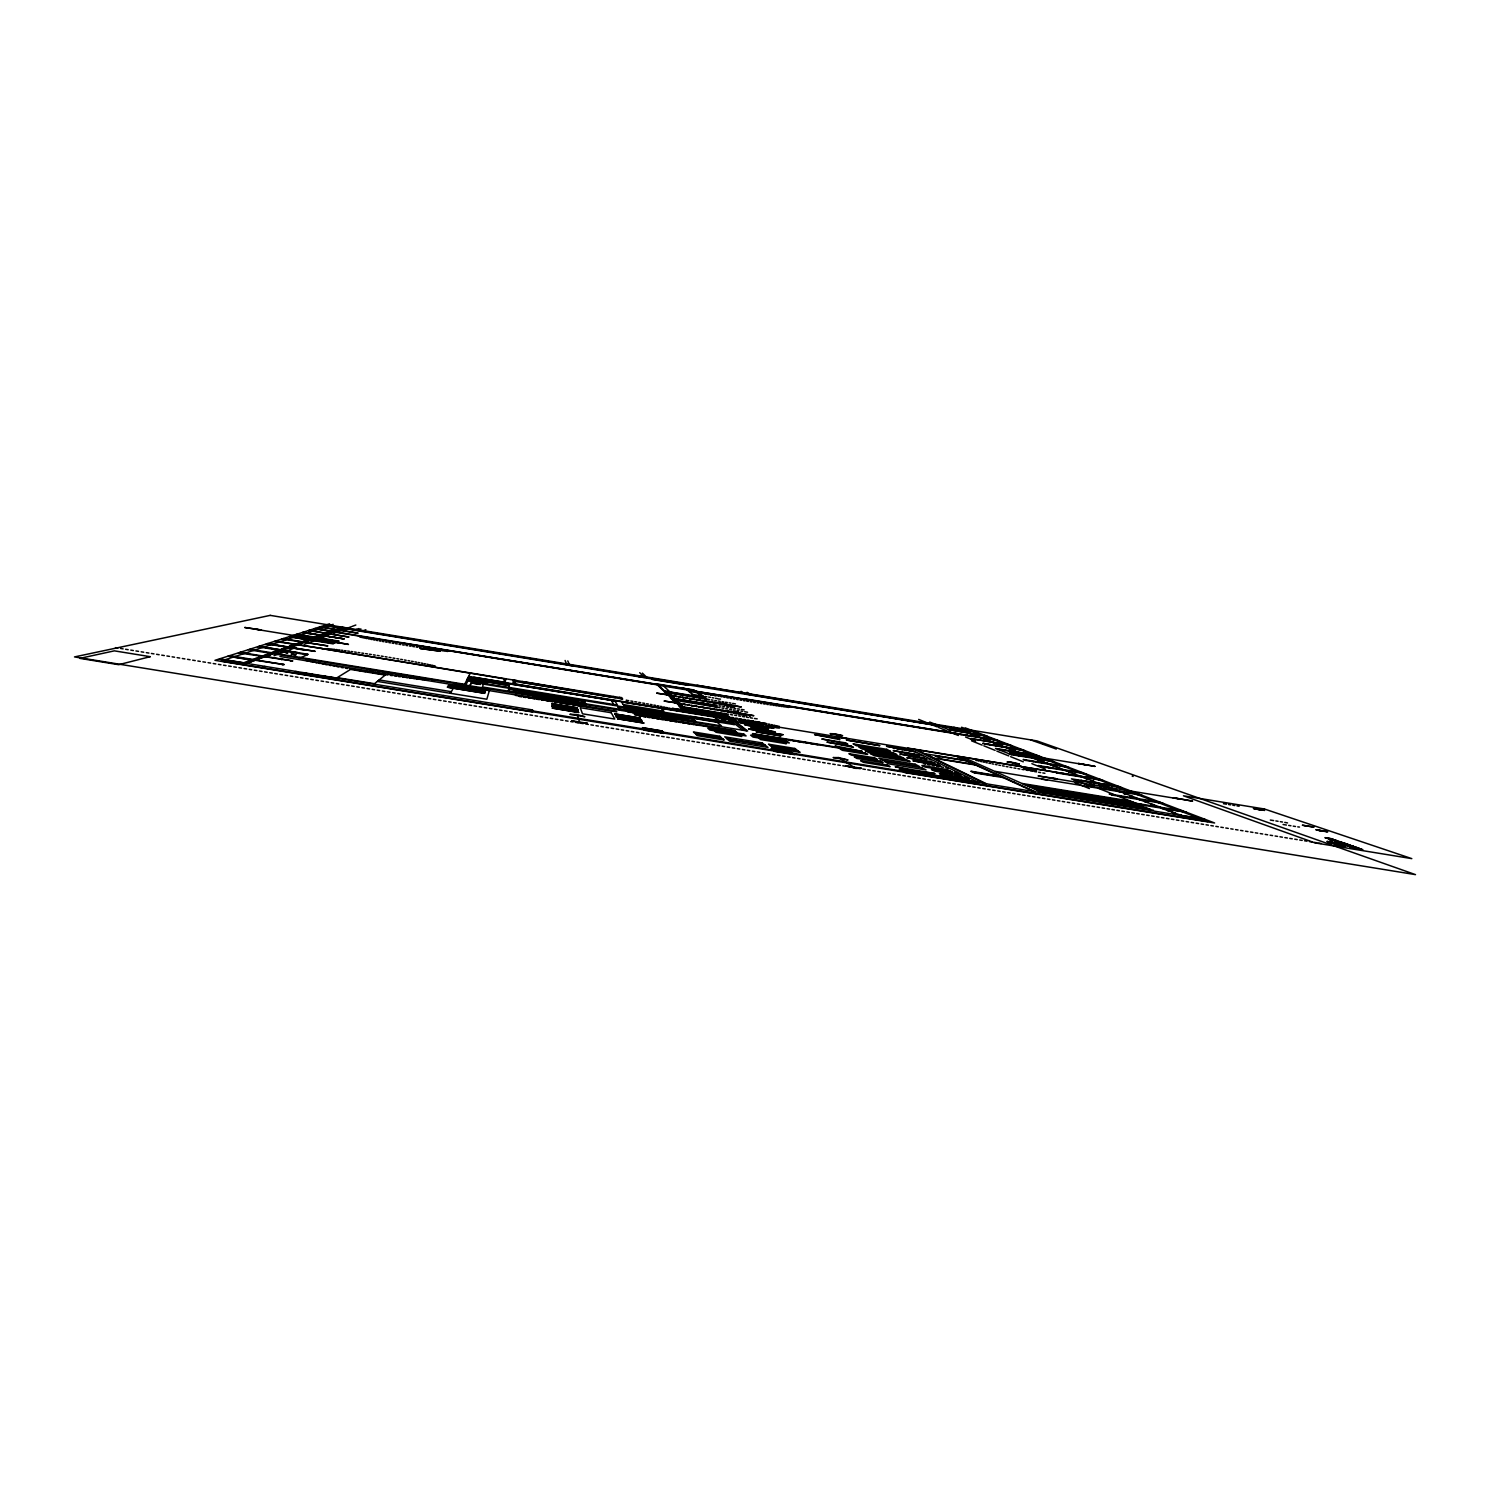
<?xml version="1.0" encoding="UTF-8"?>
<svg xmlns="http://www.w3.org/2000/svg" width="1490" height="1490" viewBox="0 0 1490 1490"><rect width="100%" height="100%" fill="white"/><g stroke="black" fill="none" stroke-linecap="round" stroke-linejoin="round"><path stroke-width="1.5" d="M522.152 681.563L614.122 697.32L613.601 696.5M520.829 682.122L615.445 697.581M515.782 681.489L515.894 680.315M515 683.929L515.242 681.47M514.627 680.055L514.236 683.836L735.464 719.931L738.761 722.445L744.106 723.619L773.757 728.144L740.847 722.762M512.914 683.668L513.342 679.887M509.058 687.169L509.301 685.4L470.635 679.198M509.524 683.891L471.343 677.969L493.022 682.718A31.197 1.155 9.3 0 0 504.048 684.618L504.291 683.333M508.369 691.081L508.686 688.883L584.49 701.25L585.458 703.653L508.369 691.081L584.49 701.25M507.177 685.065L507.364 683.891M505.296 686.685L505.613 684.804M505.147 682.401L505.743 679.086L321.728 648.56M504.458 678.918L503.825 682.141L468.679 676.404M480.041 703.112L480.562 701.548M487.081 681.88L486.261 684.301L472.814 682.122L473.336 680.949L486.653 683.128M469.927 685.735L472.628 679.831L486.969 682.159M473.801 677.279L614.793 700.822L617.475 705.124L486.448 683.742M470.207 685.139L472.684 679.738M471.958 679.459L471.213 681.079L466.705 680.297M469.872 680.818L471.343 677.726M468.866 680.632L470.337 677.596M468.028 680.558L466.072 684.525L249.91 649.193M469.611 677.391L731.627 719.353L746.304 730.752M464.694 684.245L470.225 673.331M442.716 697.041L443.647 695.532M1099.49 784.56L1099.583 785.565M404.535 643.438L694.21 690.336M1099.508 785.714L1101.799 786.776M339.087 678.453L294.61 672.102L295.988 671.431M585.048 704.509L583.018 703.82M620.976 710.376L622.019 710.022M299.434 658.226L308.207 654.333L259.055 646.269M322.324 648.429L274.346 641.389M348.53 637.124L309.268 630.27M357.637 633.231L320.331 626.75M361.846 631.425L365.851 629.711M282.262 664.968L283.417 664.484M290.923 661.281L292.003 660.834M299.006 657.854L300.012 657.425M306.549 654.65L307.48 654.24M343.706 638.837L306.419 633.12M357.451 630.363L360.897 628.91M355.365 630.046L356.632 629.525M261.942 667.613L264.866 666.44M272.502 663.367L273.638 662.92M281.517 659.735L282.579 659.306M289.917 656.364L290.904 655.954M297.758 653.197L298.689 652.825L263.674 647.107M305.096 650.236L272.074 644.369M354.75 630.251L358.922 628.557M274.011 655.693L280.604 653.216M281.778 652.769L288.669 650.199M289.749 649.789L296.212 647.368M304.258 644.351L309.957 642.209M310.87 641.873L316.234 639.862M317.091 639.545L322.157 637.646M322.976 637.347L327.763 635.541M333.797 633.287L338.081 631.667M338.77 631.406L342.868 629.879M343.519 629.637L347.394 628.184M348.027 627.942L351.714 626.564M352.31 626.34L355.831 625.018M326.31 633.064L330.817 631.425M336.498 629.395L340.484 627.961M341.229 627.681L342.607 627.234M280.027 649.696L286.657 647.312M302.228 641.706L307.871 639.676M308.654 639.396L314.092 637.441M262.426 656.028L270.454 653.179M271.608 652.732C275.687 649.51 289.935 649.156 274.365 653.216M243.392 662.882L251.531 659.958M252.946 659.437L261.29 656.438M246.632 663.404L251.568 661.597M251.531 661.616L254.678 660.461M255.87 660.014L264.326 656.941M265.444 656.513L273.192 653.644L270.137 653.29M282.672 650.217L289.451 647.703M290.457 647.368L296.901 645.002M297.758 644.686L303.755 642.469M304.63 642.171L310.33 640.085M311.131 639.769L316.625 638.037M317.202 637.571L322.306 635.708M322.976 635.466L327.781 633.697M328.433 633.455L331.544 632.319L329.234 632.002M332.792 631.872L327.521 633.213M333.611 631.574L337.932 629.991M338.509 629.767L342.644 628.259M343.184 628.054L344.6 627.551M245.44 663.013L252.797 660.349M254.715 659.642L262.501 656.829M264.307 656.159L271.553 653.533M273.173 652.899L279.952 650.46M281.591 649.882L287.942 647.591M289.395 647.051L295.355 644.891M296.733 644.388L302.321 642.358M303.625 641.873L308.896 639.974M310.088 639.527L315.06 637.72M316.253 637.31L320.946 635.597M322.045 635.206L326.478 633.585M332.717 631.313L336.703 629.879M337.634 629.525L341.433 628.147M342.328 627.83L343.464 627.42M287.812 646.939L294.126 644.63M295.188 644.276L301.278 642.06M314.856 637.18L320.015 635.336M320.685 635.094L327.595 633.771M290.159 645.822L296.38 643.587M322.399 634.256L327.074 632.579M1099.397 784.224L1102.377 784.671M224.45 661.523L227.802 660.405M535.003 696.351L584.117 704.36M333.183 624.347L221.116 661.057L1207.85 821.605L961.572 727.25M329.569 623.807L214.97 660.331L532.656 712.015L532.582 709.948L224.785 659.846M534.072 696.202L535.562 695.849M1332.358 842.725L1328.465 842.036L1330.812 842.483M1336.53 843.582L1326.882 841.422L1333.96 842.669M1335.506 843.247L1333.699 842.688L1335.543 843.247M1336.847 845.221C1337.517 844.96 1335.059 845.351 1340.572 846.096M1361.152 848.983L1358.042 848.555M941.159 772.714L942.891 773.124M932.312 768.169L934.007 768.579M915.717 759.677L917.318 760.068M907.913 755.691L909.477 756.063M1015.435 752.878L1017 753.214M923.837 763.849L925.476 764.221M893.218 748.166L894.708 748.52M1257.281 809.144L1260.168 809.591M900.426 751.854L901.934 752.208M954.68 729.113L956.338 729.392M1349.754 845.016L1343.459 843.973L1348.599 844.588M1359.904 848.76L1357.725 848.443M1331.408 842.427L1333.997 842.893M278.071 652.359L273.937 651.894M1041.938 779.196L1047.47 780.089M286.732 652.862L287.7 652.937M1341.373 845.482L1342.49 845.687L1338.69 844.923M1329.546 838.646L1325.802 837.957L1333.14 839.28M427.295 679.943L426.27 679.85M1328.223 838.255L1326.789 838.013L1333.867 840.006M1332.377 843.228L1338.933 844.42L1334.537 843.936L1336.977 844.457M1332.861 843.34L1335.692 843.992M806.127 742.523L800.465 741.61M1328.726 838.963L1333.42 839.522L1330.831 839.019M425.265 679.775L424.129 679.663M682.997 722.855L687.784 723.246M327.316 648.616L328.284 648.709M569.012 703.876L563.313 702.963M1326.528 831.699L1327.758 831.793L1323.735 831.197M1344.595 844.011L1342.173 843.414L1344.334 843.973M778.432 728.014L779.382 728.089M329.234 648.802L330.184 648.895M703.299 697.394L704.491 697.506M576.09 703.522L577.226 703.634M776.383 727.809L777.463 727.921M421.745 679.44L423.011 679.57M717.957 698.885L720.471 699.145M331.246 648.988L332.307 649.1M738.239 712.034L737.233 711.922M414.537 678.62L412.935 678.434M573.669 703.28L574.935 703.41M726.487 703.615L725.537 703.504M1331.017 842.521L1332.973 842.483L1331.967 842.483M735.185 711.699L736.209 711.81M419.007 679.142L420.385 679.291M775.191 727.679L773.999 727.53M1334.295 843.042L1332.954 843.414M961.907 776.383L959.392 775.955M971.517 781.188L969.059 780.779M723.6 703.28L724.568 703.392M952.613 771.764L950.154 771.354M1236.979 805.885L1239.14 806.239M446.721 651.335L447.671 651.447M333.462 649.23L334.71 649.379M943.58 767.331L941.289 766.94M416.138 678.825L417.628 678.993M926.948 759.043L924.638 758.652M935.143 763.104L932.796 762.712M570.763 702.945L572.272 703.131M911.377 751.351L909.273 750.997M757.982 735.371L760.198 735.725M919.051 755.132L916.797 754.76M1000.535 765.45L998.803 765.115M444.653 651.074L445.696 651.204M671.394 717.994L673.424 718.925M639.042 715.982L641.054 716.299M335.958 649.528L337.317 649.696M732.838 711.419L734.067 711.568M519.339 696.482L521.5 696.817M558.843 701.399L556.962 701.138M771.373 727.213L772.695 727.381M115.494 647.629L117.934 648.02M646.977 715.721L645.058 715.368M1332.507 842.558C1335.655 843.079 1328.521 842.725 1331.669 842.912M787.819 707.303L788.806 707.415M325.435 664.521L327.279 664.875M411.315 678.229L409.582 678.006M1349.009 845.389L1347.63 845.184L1353.199 846.171L1344.725 844.495L1354.82 846.767M441.282 650.646L440.072 650.497M340.037 650.031L338.565 649.845M721.365 703.019L722.538 703.15M727.902 710.804L729.243 710.972M730.472 711.14L731.72 711.289M683.258 706.856L676.665 700.598M769.827 727.027L768.393 726.841M567.746 702.591L569.366 702.796M1338.914 841.813C1331.371 840.379 1348.226 843.787 1340.087 842.055M341.471 650.217L342.923 650.404M720.303 702.889L719.13 702.74M705.981 707.731L707.787 707.992M1347.63 845.184L1348.04 845.091M442.493 650.813L443.629 650.944M785.77 707.042L786.85 707.173M668.339 692.887L674.43 698.493M416.678 662.193L414.928 661.877M695.942 699.481L697.637 699.741M716.671 702.423L717.938 702.591M406.006 677.559L407.869 677.782M715.405 695.569L714.418 695.364M769.864 704.807L771.354 705.031M783.535 706.744L784.615 706.893M1352.38 846.152L1345.06 845.072M643.14 676.795L644.835 677.019M344.581 650.627L346.127 650.832M725.202 710.451L726.543 710.637M619.281 709.165L693.222 718.981L696.054 721.682L619.281 709.165L617.735 706.67L693.222 718.981M564.356 702.144L566.107 702.386M361.735 637.515L362.666 637.701M422.843 648.038L424.408 648.262M438.842 650.329L437.538 650.143M714.12 702.088L715.405 702.256M722.296 710.06L723.749 710.264M402.319 677.056L404.163 677.298M765.283 726.431L766.847 726.636M781.077 706.409L782.269 706.577M711.363 701.716L712.741 701.902M1341.708 843.061L1346.904 844.011L1344.595 843.526M575.811 666.198L569.683 665.36L567.783 660.908M719.26 709.65L720.825 709.855M398.389 676.516L400.344 676.777M560.724 701.66L562.605 701.92M1090.252 784.466L1094.405 785.044L1089.32 784.094M1343.738 843.992L1345.898 843.824M434.838 649.77L436.235 649.975M347.654 651.037L349.405 651.279M708.495 701.306L709.985 701.511M761.911 725.965L763.606 726.189M1360.016 848.872L1361.152 848.928M638.465 676.609L644.5 677.447M432.044 649.379L433.441 649.584M778.432 706.055L779.81 706.241M354.508 651.987L356.24 652.247M716.113 709.203L717.696 709.426M296.082 654.725L291.016 654.017L295.69 654.892M396.415 676.236L394.329 675.939M1321.295 830.619C1311.833 829.036 1326.994 831.662 1322.338 830.731M705.515 700.877L707.005 701.101M351.044 651.503L352.776 651.745M1010.295 752.711L1013.926 753.214L1009.605 752.431M758.429 725.462L760.235 725.723M390.287 675.361L392.261 675.64M1326.361 831.513L1324.219 831.271M1342.192 843.284L1348.469 844.551M1346.848 845.687L1355.136 846.879M329.253 641.24L324.932 640.625L328.973 641.37M774.316 705.459L772.844 705.236M712.853 708.737L714.529 708.979M752.767 724.624L750.83 724.345M550.816 700.244L548.693 699.928M1346.532 845.575L1353.982 846.655M427.574 648.727L425.991 648.504M429.064 648.951L430.554 649.174M950.303 728.889L953.619 729.355L949.782 728.666M713.561 695.29L714.958 695.495M775.694 705.645L777.165 705.869M702.442 700.43L704.025 700.673M358.084 652.508L359.91 652.769M552.827 700.542L554.95 700.859M1337.629 841.664L1339.193 842.074L1337.461 841.813M1349.735 846.693L1356.962 847.754L1355.844 847.549M1351.262 846.972L1358.433 848.015L1348.916 845.556M709.464 708.234L711.158 708.495M754.685 724.922L756.622 725.202M385.761 674.691L387.977 675.026M699.238 699.965L700.84 700.207M361.828 653.067L363.653 653.328M381.384 674.039L383.582 674.355M546.569 699.611L544.446 699.276M1258.659 809.293L1260.428 809.629M307.108 673.424L301.464 672.772L306.288 673.834M325.677 676.441L320.071 675.789L324.932 676.87M308.132 674.132L313.794 674.784L308.952 673.722M326.776 677.168L332.382 677.801L327.521 676.739M1340.367 845.333C1343.086 845.78 1334.63 844.532 1339.603 845.929M419.51 647.517L421.167 647.778M710.469 694.843L712.071 695.085M766.791 704.342L768.281 704.565M692.626 698.978L694.228 699.22M365.572 653.626L367.49 653.905M1017.689 753.437L1019.384 753.698M702.479 707.191L704.174 707.452M285.801 652.452L283.566 652.117M748.874 724.047L746.918 723.73M374.698 672.996L372.388 672.642M696.072 724.885L699.238 725.388M1331.315 839.429L1332.917 839.503M1340.814 845.296L1335.524 843.899M416.176 647.014L417.833 647.275M707.284 694.34L708.886 694.601M763.532 703.839L765.208 704.1M320.313 639.359L318.413 639.042M687.393 698.177L685.661 697.897L687.449 698.363M689.106 698.438L690.913 698.717M369.39 654.203L371.308 654.501M373.32 654.818L375.219 655.116M696.929 706.353L695.104 706.074L696.966 706.539M698.736 706.632L700.654 706.931M1260 809.498L1264.619 810.43L1260.372 809.573M542.192 698.94L539.939 698.587M1341.373 843.135L1339.994 842.781L1342.9 843.191M411.091 646.213L409.34 645.934M704.081 693.856L705.683 694.098M758.634 703.057L757.013 702.814M760.328 703.336L761.93 703.578M742.895 723.116L744.851 723.414M376.877 673.331L379.186 673.704M523.661 697.152L525.933 697.506M528.205 697.86L530.477 698.233M532.638 698.568L534.91 698.922M541.596 699.965L543.869 700.319M550.536 701.38L552.697 701.716M554.95 702.069L557.223 702.423M559.495 702.777L561.637 703.112M563.89 703.466L566.163 703.82M572.831 704.863L574.954 705.198M580.429 706.055L577.226 705.552M652.192 718.031L654.315 718.366M656.568 718.72L658.692 719.055M669.792 720.788L671.934 721.123M674.169 721.458L676.404 721.812M678.527 722.147L680.762 722.501M687.374 723.525L689.479 723.861M691.714 724.214L693.949 724.55M643.308 716.653L645.561 717.007M647.684 717.323L649.938 717.677M660.945 719.409L663.18 719.763M665.322 720.08L667.557 720.434M766.773 736.749L769.008 737.103M771.131 737.438L773.347 737.774M779.903 738.817L782.138 739.152M788.694 740.195L790.911 740.53M793.015 740.865L795.25 741.219M801.788 742.244L804.004 742.597M806.239 742.951L808.325 743.268M810.541 743.622L812.758 743.957M818.01 744.795L814.974 744.311M1333.308 840.081L1337.107 840.695L1332.693 839.969M1346.178 844.271L1347.612 844.42L1344.483 843.768M958.461 729.821L956.263 729.579M412.749 646.474L414.518 646.753M682.122 697.357L683.854 697.618M691.36 705.478L693.185 705.776M370.079 672.269L367.9 671.934M537.164 699.276L539.324 699.611M762.433 736.06L764.556 736.395M784.355 739.506L786.478 739.841M1334.5 840.118L1335.599 840.323M1350.629 845.836C1354.95 846.413 1347.332 845.184 1350.536 845.612M1336.809 844.16L1335.17 843.675M406.025 645.412L407.59 645.654M700.673 693.316L702.367 693.576M753.698 702.274L755.318 702.535M377.212 655.432L379.224 655.749M687.486 704.863L689.423 705.18L687.356 704.9M546.011 700.654L548.283 701.026M568.305 704.155L570.558 704.509M775.564 738.127L777.799 738.481M797.467 741.554L799.683 741.908M1324.089 831.327L1321.257 830.805M172.095 656.829L174.554 657.22M202.882 661.839L205.471 662.249M233.762 666.85L236.351 667.259M321.021 681.023L323.591 681.433M351.603 685.996L354.192 686.406M382.297 690.969L384.867 691.397M499.448 710.004L502.018 710.413M529.974 714.958L532.507 715.368M560.445 719.912L562.978 720.322M676.758 738.817L679.291 739.208M707.042 743.734L709.575 744.143M737.308 748.65L739.822 749.042M852.783 767.406L855.279 767.797M882.862 772.286L885.358 772.695M997.667 790.929L1000.144 791.339M1027.56 795.79L1030.037 796.2M1057.434 800.652L1059.912 801.043M1171.419 819.165L1173.878 819.556M1201.108 823.989L1203.566 824.38M1230.759 828.812L1233.087 829.185M674.914 696.202L676.348 696.426M1021.171 753.996L1022.997 754.275M683.724 704.267L685.251 704.509M381.216 656.066L383.209 656.401M281.368 651.763L276.321 651.037M537.816 698.251L535.562 697.879L535.413 695.607M363.318 671.189L365.609 671.562M1327.013 837.939L1331.073 838.553M325.453 625.111L685.996 683.985L687.635 685.251M974.274 731.329L745.224 693.874M328.359 625.93L651.856 678.9M686.816 684.599L688.846 684.934L687.002 683.575M972.225 731.329L709.128 687.411A43.359 1.229 9.4 0 0 700.132 685.791L697.041 685.288M324.652 625.372L342.476 628.314M652.099 679.123L687.151 684.86M687.467 684.748L926.612 723.898M927.208 724.01L939.054 725.947M958.759 729.225L976.043 732M688.25 685.363L652.471 679.496L651.186 678.285M339.143 628.445L341.303 628.743M959.541 729.951L957.902 729.672M961.162 730.212L963.602 730.659M960.044 730.081L961.646 730.342M337.802 628.929L339.981 629.227M966.693 731.869L963.36 731.199M948.46 729.56L985.505 735.613M319.475 627.011L358.047 633.045M948.907 729.746L987.367 736.321M337.764 630.046L331.451 631.22L318.618 629.115M969.636 733.452L971.61 733.788M334.319 630.177L336.535 630.493M972.467 734.57L974.665 734.961M332.903 630.68L335.138 630.996M975.689 735.818L977.924 736.228M314.949 628.463L657.909 684.636M997.294 740.102L745.894 698.996L746.788 699.555M695.569 690.801L694.582 690.634L696.836 691.621M959.448 733.974L696.296 691.304M314.055 628.743L658.301 685.009M658.599 685.288L999.25 740.847M984.052 739.077L986.324 739.506M707.75 694.116L709.78 694.377M330.054 632.859L327.856 632.505L329.961 632.896M688.734 691.36L698.959 693.036M987.442 740.4L989.509 740.754M402.449 644.816L404.2 645.114M750.178 701.697L751.891 701.995M987.665 740.493L989.732 740.828M1009.699 744.832L970.735 738.5L972.858 739.208M308.318 630.568L348.958 636.938M971.35 738.742L1011.766 745.633M993.122 742.616L995.208 742.97M323.889 633.939L326.236 634.274M996.251 743.845L998.598 744.274M692.515 694.414L703.429 696.202M322.417 634.461L324.69 634.833M999.827 745.242L1001.951 745.596M322.306 634.498L324.578 634.87M1000.069 745.335L1002.193 745.689M303.271 632.17L344.302 638.912L302.284 632.505M1022.792 749.824L982.785 743.324L1020.687 749.898M704.714 698.493L665.825 692.142L657.183 683.966L693.669 689.926L705.143 698.81M984.536 744.013L1005.489 747.44M1005.824 747.57L1024.971 750.662M664.521 692.235L706.931 699.164L697.003 691.639M707.731 699.313L709.426 699.592M711.233 699.89L713.021 700.188M714.827 700.486L716.615 700.784M718.422 701.064L720.21 701.362M722.017 701.66L723.805 701.958M725.5 702.237L727.306 702.516M729.094 702.814L730.901 703.112M732.689 703.41L735.445 703.913M318.227 635.969L320.648 636.304M665.397 692.552L668.526 693.055M1009.14 748.874L1011.542 749.321M316.569 636.565L319.028 636.9M1012.902 750.345L1015.342 750.792M296.938 634.2L339.143 641.128L332.885 643.81L293.511 637.329M666.85 694.824L731.031 705.31M1036.612 755.095L995.488 748.408L1011.412 754.648M295.895 634.535L338.398 641.445M668.116 695.141L672.94 695.923M676.441 696.5L674.691 696.221M701.436 700.803L699.76 700.505M997.35 749.153L1038.902 755.97M312.229 638.13L316.513 638.744M1020.65 753.828L1018.788 753.512M1022.494 754.126L1025.232 754.648M255.237 629.19L338.062 642.73M1023.239 754.648L1084.906 764.724M310.46 638.744L312.974 639.098M670.872 697.767L674.132 698.288M1029.255 756.212L1025.455 755.449M715.386 705.198L717.156 705.496M719.037 705.794L720.899 706.092M722.78 706.409L724.661 706.707M726.524 707.024L728.405 707.322M730.268 707.638L732.149 707.936M733.918 708.234L735.799 708.532M737.662 708.83L739.543 709.147M741.405 709.445L744.162 709.892M672.288 698.251L713.449 705.273L715.498 706.856M290.252 636.323L333.685 643.457M1008.935 753.791L1051.214 760.664M1010.909 754.592L1049.128 760.794M289.135 636.696L310.106 640.179M672.642 698.605L715.032 706.502M1033.501 758.354L1053.654 761.595M718.255 707.396L720.061 707.694M721.961 708.011L723.861 708.309M725.76 708.625L727.66 708.942M729.56 709.24L731.46 709.557M733.359 709.873L735.259 710.171M737.066 710.469L738.966 710.786M740.865 711.084L742.765 711.4M744.665 711.717L747.589 712.239M306.046 640.365L308.505 640.756L305.934 640.402M673.461 700.244L676.777 700.784M1037.208 759.807L1039.498 760.179M1037.487 759.919L1039.778 760.291M304.072 641.072L306.661 641.426M1041.436 761.464L1044.024 761.949M302.377 641.687L304.873 642.078M1045.552 763.066L1047.88 763.439M283.137 638.595L327.893 645.934L281.964 638.968M674.97 702.814L742.989 713.933M1066.691 766.568L1023.164 759.49L1025.772 760.403M676.479 703.112L681.601 703.951M683.463 704.249L685.4 704.584M706.353 708.16L708.234 708.495M711.699 709.128L710.022 708.83M1025.25 760.328L1069.28 767.555M301.073 642.153L303.569 642.562M1048.55 764.24L1050.878 764.612M385.091 656.699L387.083 657.015M398.743 658.99L396.862 658.654M299.211 642.823L301.874 643.196M1052.48 765.767L1055.125 766.27M297.236 643.531L299.918 643.904M679.589 706.074L683.035 706.632M1056.969 767.518L1059.651 768.021M726.021 713.859L679.105 706.204L684.823 711.68M726.803 713.952L728.685 714.269M730.677 714.585L732.67 714.921M734.644 715.237L736.637 715.572M738.63 715.889L740.605 716.206M742.597 716.541L744.572 716.858M746.453 717.174L748.446 717.491M750.439 717.826L752.413 718.143M754.406 718.459L757.199 718.851M681.545 707.024L724.848 714.101M275.613 640.998L621.125 697.711M1083.1 772.826L1038.288 765.562L1041.026 766.493M1040.504 766.437L1085.838 773.869M682.942 708.346L726.617 715.479M514.497 681.321L622.671 699.015L621.628 697.506M292.077 645.394L294.834 645.766M1068.665 772.081L1071.422 772.602M681.675 708.644L729.653 717.1M626.731 700.337L628.761 700.673M721.384 715.796L727.25 716.746M683.705 710.246L755.169 721.924M289.991 646.157L292.748 646.53M1073.433 773.943L1076.208 774.465M267.585 643.55L315.191 651.354L266.244 643.978M1100.551 779.494L907.783 748.073L979.005 782.604M738.537 720.508L956.394 756.287M964.03 757.311L1096.305 778.879M1056.689 772.919L1103.457 780.592M286.601 647.368L289.265 647.796M468.233 677.242L614.867 700.952M714.753 717.398L729.728 719.838M1081.461 777.072L1083.938 777.482M284.497 648.131L287.328 648.504M1085.912 778.804L1088.724 779.345M467.525 678.676L469.648 679.012L467.45 678.807M282.411 648.876L285.112 649.323M1090.978 780.779L1093.492 781.207M282.243 648.932L284.963 649.379M623.248 704.565L663.814 711.177L661.299 708.402M717.845 719.968L733.061 722.445M965.222 760.31L925.122 753.772L934.398 758.261L975.429 764.966M1091.313 780.928L1093.846 781.337M966.358 760.831L934.77 755.672L942.09 759.174L974.237 764.426M1119.12 786.571L1071.44 778.842L1092.934 787.279M1254.58 808.642L1253.351 808.437L1258.417 809.443L1257.281 809.163M1114.744 785.938L1080.79 780.406L1082.988 781.263M1223.439 803.687L1226.512 804.19M1228.598 804.525L1230.703 804.861M1232.789 805.196L1234.875 805.55M257.621 646.735L307.182 654.781M1073.955 779.847L1122.212 787.744M921.099 755.467L923.241 755.821M281.163 651.819L283.342 652.192M1104.351 786.05L1107.051 786.496M1104.723 786.199L1107.405 786.627M1049.854 777.855L1180.788 799.217M1106.046 787.484L1103.997 787.148M1108.225 787.837L1112.658 788.657M1089.674 786.143L1138.937 794.133M248.383 649.677L747.663 731.031L725.332 713.766M995.357 771.392L1142.253 795.399M366.596 668.973L371.085 669.718M373.338 670.072L375.573 670.444M377.827 670.817L380.062 671.171M382.185 671.524L384.439 671.897M386.674 672.251L388.909 672.623M391.162 672.977L393.397 673.35M395.651 673.722L397.886 674.076M400.139 674.449L402.375 674.821M404.498 675.156L406.733 675.529M408.986 675.883L411.221 676.255M413.456 676.628L415.691 676.982M417.945 677.354L420.18 677.708M422.415 678.08L424.669 678.453M426.773 678.788L429.027 679.161M431.262 679.514L433.497 679.887M1118.822 791.656L1121.448 792.084M267.902 654.11L270.77 654.576M1123.888 793.63L1126.533 794.058M267.734 654.166L270.603 654.632M930.542 762.34L928.382 761.967M1124.261 793.779L1126.924 794.207M279.952 656.494L616.469 711.345M634.349 714.25L734.793 730.621M752.692 733.546L862.226 751.37L835.126 745.95L837.436 747.328M515.428 695.364L616.786 711.885M634.74 714.809L735.52 731.218M753.493 734.16L853.826 750.513M265.164 655.079L268.237 655.488M345.363 668.172L347.617 668.544M1129.681 795.884L1132.773 796.48M449.496 686.108L483.822 691.695M1302.39 825.199L1313.603 827.025M240.151 652.303L292.785 660.927L238.512 652.825M999.604 775.973L970.81 771.224L974.237 772.844L1003.049 777.538M1160.114 802.216L1109.193 793.965L1112.658 795.176M1270.337 820.04L1273.615 820.58M1275.85 820.934L1278.085 821.307M1280.301 821.661L1282.536 822.033M1284.771 822.387L1287.509 822.927M1313.919 827.136L1302.595 825.274M449.105 686.741L483.598 692.366M1112.062 795.101L1163.671 803.557M261.029 656.587L263.991 657.053M1139.44 799.683L1142.178 800.149M258.44 657.5L261.607 657.928M1144.86 801.806L1148.045 802.421M1283.076 824.492L1286.429 825.032M1288.682 825.404L1290.955 825.758M1293.227 826.13L1295.499 826.503M1297.753 826.875L1299.485 827.062M255.703 658.505L258.887 658.915M954.829 772.137L957.139 772.509M1151.062 804.228L1154.284 804.861M1013.051 782.082L1014.504 782.325M1022.233 783.498L1130.593 801.136M1024.841 784.671L1133.76 802.402M229.646 655.656L284.236 664.577L233.464 657.015M1182.837 810.877L1130.091 802.328L1133.778 803.632M1027.467 785.845L1136.945 803.669M1133.182 803.557L1180.899 811.286M227.895 656.215L254.306 660.591M1030.13 787.037L1140.185 804.972M1161.567 808.325L1186.655 812.329M956.99 775.564L954.699 775.173M1023.053 786.646L1024.561 786.888M1032.793 788.247L1143.426 806.258M248.476 661.094L251.754 661.523M1167.396 810.597L1170.674 811.231M1035.513 789.458L1146.741 807.58M246.744 661.728L249.854 662.231M1171.736 812.292L1174.641 812.776M246.539 661.802L249.649 662.305M1038.251 790.706L1150.075 808.902M1172.202 812.478L1175.07 812.944M1041.026 791.954L1153.446 810.243M219.514 658.878L247.023 663.274M976.9 782.064L899.308 769.436L904.933 772.602L1214.611 822.983L965.296 727.902M1178.217 814.825L1181.123 815.291M1181.421 815.44L1204.795 819.239M1330.03 839.652L1328.968 839.466L1331.222 840.062M642.6 727.846L662.082 731.013L663.944 733.378L644.202 730.175L642.451 727.642L662.082 731.013M771.429 748.818L790.948 752.003L794.598 754.648L774.819 751.426L771.131 748.576L790.948 752.003M899.774 769.715L1199.841 818.55M1330.44 839.988L1339.156 841.347M532.601 710.488L529.602 710.004L529.62 711.251M643.028 728.461L646.995 730.342M662.566 731.646L659.455 731.143L660.573 732.558M772.323 749.507L777.482 751.575M791.898 752.692L788.806 752.189L790.985 753.772M901.133 770.46L907.336 772.714M1343.756 843.117L1334.425 840.863L1341.577 842.185M532.619 710.898L642.823 728.833M662.938 732.111L772.844 750.14M792.661 753.214L902.009 771.15M1337.759 841.943L1339.305 842.446M1351.635 845.668L1341.652 843.88M1329.08 842.688L1332.228 843.21M1356.198 847.922L1359.83 848.667L1357.52 848.145M1337.014 844.998L1345.619 846.748L1339.938 845.929M1352.194 847.549L1357.856 848.518M1353.907 847.94L1352.808 847.773L1355.77 848.592L1354.671 848.406M1354.689 848.22L1362.847 849.542M1032.551 796.591L1035.047 797.001M1037.543 797.411L1039.927 797.802M1042.423 798.212L1044.918 798.621M1047.433 799.013L1049.928 799.422M1052.424 799.832L1054.92 800.242M1062.277 801.434L1064.773 801.843M1067.268 802.235L1069.764 802.644M1072.26 803.054L1074.774 803.464M1077.27 803.874L1079.766 804.265M1082.262 804.675L1084.757 805.084M1087.104 805.457L1089.6 805.867M1092.096 806.276L1094.591 806.686M1097.087 807.077L1099.583 807.487M1102.079 807.897L1104.574 808.306M1107.07 808.716L1109.566 809.107M1111.931 809.498L1114.427 809.908M1116.885 810.299L1119.381 810.709M1121.877 811.119L1124.373 811.51M1126.868 811.92L1129.364 812.329M1131.86 812.739L1134.337 813.149M1136.702 813.521L1139.198 813.931M1141.694 814.341L1144.19 814.732M1146.648 815.142L1149.144 815.533M1151.621 815.943L1154.117 816.352M1156.612 816.762L1158.959 817.135M1161.455 817.544L1163.951 817.954M1166.428 818.345L1168.924 818.755M1176.374 819.966L1178.851 820.375M1181.346 820.767L1183.693 821.158M1186.189 821.567L1188.666 821.958M1191.162 822.368L1193.639 822.778M1196.135 823.169L1198.612 823.579M1206.043 824.789L1208.409 825.162M1210.886 825.572L1213.381 825.982M1215.859 826.373L1218.336 826.782M1220.832 827.192L1223.309 827.583M1225.786 827.993L1228.282 828.403M1235.564 829.576L1238.041 829.986M1240.537 830.396L1243.014 830.787M1245.491 831.197L1247.968 831.606M1250.464 831.997L1252.941 832.407M1255.288 832.78L1257.765 833.189M1260.223 833.581L1262.701 833.99M1265.178 834.381L1267.655 834.791M1270.132 835.201L1272.609 835.592M1275.086 836.002L1277.563 836.412M1279.929 836.784L1282.406 837.194M1284.864 837.585L1287.36 837.995M1289.8 838.386L1292.277 838.796M1294.754 839.187L1297.231 839.596M1299.708 840.006L1302.186 840.397M1304.532 840.788L1307.009 841.179M1309.487 841.589L1311.945 841.999M1314.422 842.39L1316.899 842.8M1318.687 843.079L1321.164 843.489M120.541 648.448L123.13 648.876M125.588 649.268L128.177 649.696M130.766 650.106L133.355 650.534M135.944 650.962L138.551 651.372M141.14 651.8L143.729 652.229M146.337 652.639L148.925 653.067M151.384 653.458L153.973 653.886M156.562 654.296L159.151 654.725M161.74 655.153L164.328 655.563M166.917 655.991L169.506 656.401M177.142 657.649L179.731 658.058M182.32 658.487L184.909 658.915M187.498 659.325L190.087 659.753M192.676 660.163L195.246 660.591M197.835 661.02L200.293 661.411M208.06 662.659L210.649 663.087M213.219 663.516L215.808 663.925M218.397 664.354L220.967 664.764M223.556 665.192L226.014 665.583M228.585 666.011L231.174 666.421M238.922 667.688L241.51 668.097M244.099 668.526L246.669 668.936M249.258 669.364L251.698 669.755M254.269 670.183L256.857 670.593M259.446 671.021L262.017 671.431M264.605 671.86L267.194 672.269M269.764 672.698L272.335 673.107M274.775 673.499L277.363 673.927M279.934 674.355L282.523 674.765M285.093 675.193L287.663 675.603M290.252 676.032L292.822 676.441M295.411 676.851L297.981 677.279M300.421 677.671L302.992 678.099M305.562 678.509L308.151 678.918M310.721 679.347L313.291 679.757M315.861 680.185L318.432 680.595M326.031 681.824L328.601 682.252M331.171 682.662L333.741 683.091M336.312 683.5L338.882 683.929M341.452 684.338L344.022 684.767M346.593 685.177L349.163 685.586M356.762 686.816L359.313 687.244M361.884 687.654L364.454 688.082M367.024 688.492L369.594 688.92M372.165 689.33L374.605 689.721M377.156 690.149L379.726 690.559M387.437 691.807L390.007 692.217M392.578 692.645L395.129 693.055M397.7 693.483L400.139 693.874M402.691 694.284L405.261 694.712M407.832 695.122L410.383 695.532M412.954 695.96L415.524 696.37M418.094 696.78L420.646 697.208M423.216 697.618L425.637 698.009M428.207 698.438L430.759 698.847M433.329 699.257L435.881 699.685M438.451 700.095L441.021 700.524M443.573 700.933L446.143 701.343M448.695 701.753L451.116 702.144M453.686 702.572L456.238 702.982M458.808 703.41L461.36 703.82M463.93 704.23L466.482 704.658M469.033 705.068L471.604 705.478M474.025 705.869L476.577 706.279M479.147 706.707L481.698 707.117M484.25 707.527L486.802 707.955M489.372 708.365L491.924 708.774M494.475 709.203L497.027 709.613M504.57 710.842L507.121 711.251M509.673 711.661L512.225 712.071M514.776 712.499L517.328 712.909M519.88 713.319L522.45 713.747M524.853 714.138L527.404 714.548M535.078 715.796L537.629 716.206M540.162 716.615L542.714 717.025M545.265 717.454L547.817 717.863M550.238 718.255L552.79 718.664M555.342 719.093L557.893 719.502M565.529 720.732L568.081 721.16M570.633 721.57L573.054 721.961M575.587 722.371L578.139 722.78M580.69 723.209L583.242 723.619M585.775 724.028L588.327 724.438M590.878 724.848L593.411 725.257M595.963 725.686L598.384 726.077M600.917 726.487L603.469 726.896M606.002 727.306L608.553 727.735M611.105 728.144L613.638 728.554M616.189 728.964L618.722 729.392M621.274 729.783L623.677 730.175M626.228 730.603L628.761 731.013M631.313 731.422L633.846 731.832M636.398 732.242L638.931 732.67M641.482 733.08L644.015 733.49M646.548 733.9L648.97 734.291M651.503 734.7L654.036 735.11M656.568 735.52L659.12 735.948M661.653 736.358L664.186 736.768M666.738 737.178L669.271 737.587M671.673 737.978L674.225 738.388M681.824 739.636L684.357 740.046M686.89 740.456L689.442 740.865M691.975 741.275L694.508 741.685M696.91 742.076L699.443 742.486M701.976 742.914L704.509 743.324M712.108 744.553L714.641 744.963M717.174 745.372L719.707 745.782M722.11 746.173L724.643 746.583M727.176 746.993L729.709 747.403M732.242 747.812L734.775 748.241M742.355 749.47L744.888 749.88M747.291 750.271L749.824 750.681M752.338 751.09L754.871 751.5M757.404 751.91L759.919 752.32M762.452 752.729L764.985 753.139M767.499 753.549L769.902 753.94M772.435 754.35L774.949 754.76M777.482 755.169L780.015 755.579M782.529 755.989L785.062 756.399M787.595 756.808L790.11 757.218M792.643 757.628L795.045 758.019M797.56 758.429L800.074 758.838M802.607 759.248L805.121 759.658M807.654 760.068L810.169 760.477M812.702 760.887L815.216 761.297M817.749 761.707L820.133 762.098M822.666 762.507L825.181 762.917M827.695 763.327L830.228 763.737M832.742 764.146L835.257 764.556M837.79 764.966L840.304 765.376M842.818 765.786L845.221 766.177M847.736 766.586L850.25 766.996M857.812 768.207L860.326 768.617M862.84 769.026L865.355 769.436M867.757 769.827L870.272 770.237M872.786 770.647L875.3 771.056M877.815 771.466L880.348 771.876M887.872 773.105L890.387 773.515M892.771 773.906L895.285 774.297M897.818 774.707L900.314 775.117M902.847 775.526L905.361 775.936M907.876 776.346L910.39 776.756M912.886 777.165L915.4 777.575M917.784 777.966L920.298 778.357M922.813 778.767L925.327 779.177M927.823 779.587L930.337 779.996M932.852 780.406L935.366 780.816M937.88 781.226L940.395 781.635M942.76 782.008L945.256 782.418M947.77 782.827L950.285 783.237M952.799 783.647L955.313 784.057M957.809 784.466L960.324 784.876M962.838 785.286L965.203 785.658M967.718 786.068L970.232 786.478M972.728 786.888L975.224 787.297M977.738 787.689L980.252 788.098M982.748 788.508L985.263 788.918M987.758 789.327L990.142 789.719M992.638 790.128L995.152 790.538M1002.658 791.749L1005.154 792.159M1007.668 792.55L1010.164 792.959M1012.679 793.369L1015.044 793.76M1017.54 794.17L1020.054 794.58M1022.55 794.99L1025.064 795.381M746.732 701.138L748.446 701.418M398.966 644.257L400.717 644.537M731.627 717.398L733.657 717.733M913.482 751.705L915.586 752.059M1042.814 772.938L1044.918 773.291M929.015 759.379L931.213 759.751M937.266 763.457L939.501 763.83M670.277 719.838L672.511 720.21M358.755 670.425L361.027 670.817M945.871 767.704L948.143 768.076M1321.611 830.656L1322.729 830.843M964.179 776.756L966.563 777.147M973.957 781.579L976.378 781.989M1344.725 843.861L1345.414 843.973M1346.941 844.7L1345.861 844.513M1349.307 845.445L1350.257 845.836M1333.68 843.265L1332.675 843.098M705.198 696.5L706.968 696.798M315.973 638.744L317.854 639.042M389.058 657.351L391.05 657.686M1032.402 771.187L1030.242 770.814M1321.686 830.936L1320.252 830.638M1333.084 840.099L1335.077 840.695M741.61 700.281L739.971 700.002M743.342 700.579L745.093 700.859M393.863 643.401L392.131 643.103M395.595 643.68L397.234 643.959M393.025 658.021L394.887 658.338M735.706 718.068L737.643 718.404M1038.604 772.248L1040.709 772.602M912.588 754.052L914.636 754.406M910.39 753.679L908.323 753.325M920.336 757.926L922.44 758.298M665.769 719.074L668.023 719.465M934.472 765.786L932.274 765.413M936.8 766.195L938.998 766.568M1321.351 830.88L1318.576 830.396M354.303 669.699L356.464 670.053M352.031 669.308L349.778 668.917M1340.683 846.059L1344.427 846.581L1343.049 846.096M708.663 697.078L710.432 697.376M689.218 698.661L691.081 698.978M630.81 701.008L632.859 701.362M636.845 702.032L634.796 701.678M1254.487 808.828L1260.112 809.778M1034.432 771.541L1036.574 771.894M945.573 770.591L947.808 770.963M1342.974 843.433L1344.576 844.457M736.656 699.443L738.221 699.704M388.853 642.544L390.492 642.823M682.066 697.45L683.836 697.748M319.624 639.34L321.467 639.657M691.286 705.552L693.148 705.888M638.8 702.367L640.756 702.703M896.757 748.874L898.917 749.246M900.966 749.6L902.996 749.954M905.119 750.308L906.702 750.587M913.854 756.827L911.619 756.436M915.978 757.181L918.101 757.553M919.498 760.44L921.788 760.85M923.968 761.222L926.128 761.595M661.486 718.348L663.627 718.72M938.663 769.399L936.279 768.989M940.935 769.79L943.189 770.181M949.987 774.372L952.296 774.763M945.219 773.534L947.677 773.962M1338.877 842.018L1341.577 842.278M964.272 779.959L966.097 780.276M954.568 778.283L957.064 778.73M733.248 698.847L734.905 699.145M712.127 697.674L713.822 697.972M698.847 706.856L700.822 707.191M400.698 659.325L402.561 659.642M739.692 718.739L741.759 719.093M1026.126 770.107L1028.193 770.46M906.255 752.953L904.039 752.58M285.41 652.546L287.551 652.918M961.795 779.549L959.43 779.14M385.519 641.966L387.139 642.246M696.296 699.89L698.065 700.207M702.684 707.527L704.472 707.843M743.696 719.428L745.671 719.782M747.626 720.117L749.507 720.452M1021.972 769.38L1024.058 769.734M642.712 703.038L644.667 703.392M652.099 704.733L650.348 704.416M1323.846 830.973L1325.672 831.364M1319.842 830.619L1318.799 830.433M930.058 765.04L927.711 764.612M341.098 667.408L343.221 667.781M715.517 698.27L717.137 698.549M692.85 699.294L694.526 699.592M751.482 720.806L753.251 721.141M657.071 717.565L659.213 717.957M1339.938 841.98L1341.261 842.278M730.007 698.27L731.59 698.568M382.353 641.408L383.973 641.687M721.495 715.684L682.364 708.718L657.351 684.879M1015.919 768.3L1013.926 767.946M1017.912 768.654L1019.886 769.008M404.423 659.977L406.174 660.293M652.881 716.82L655.023 717.212M1328.782 838.907L1329.806 839.093M1335.99 844.29C1343.514 843.861 1323.12 841.906 1328.633 842.297M1337.629 844.998L1336.549 844.867L1337.834 845.091M949.912 777.463L952.166 777.855M726.747 697.693L728.331 697.99M377.79 640.588L376.355 640.327M379.298 640.868L380.825 641.147M703.131 701.12L704.826 701.418M408.037 660.61L409.787 660.927M646.623 703.746L648.485 704.081M1334.612 840.136L1335.915 840.341L1328.167 838.74M336.964 666.663L339.087 667.054M720.769 696.612L722.166 696.873M725.164 697.413L723.674 697.152M373.506 639.806L374.94 640.067M713.598 709.464L715.405 709.799M1011.915 767.574L1009.922 767.201M755.132 721.477L756.92 721.793M411.538 661.243L413.289 661.56M1350.722 845.687L1351.933 845.873M706.409 701.716L708.029 702.014M1345.47 844.662L1348.245 845.426M331.004 665.583L329.141 665.229M717.845 696.072L719.26 696.333M370.768 639.303L372.183 639.564M709.631 702.293L711.233 702.591M1261.918 809.889L1263.501 810.225L1262.198 809.889M717.1 710.097L718.795 710.413M1006.085 766.493L1008.004 766.847M653.868 705.068L655.619 705.385M332.978 665.937L334.971 666.309M712.741 702.889L714.269 703.168M720.49 710.73L722.203 711.047M758.708 722.147L760.496 722.482M1259.981 809.722L1258.622 809.424M723.805 711.345L725.425 711.661M1002.453 765.804L1004.279 766.158M648.914 716.094L650.832 716.448M715.107 695.551L716.429 695.811M997.089 764.78L995.357 764.445M418.224 662.491L419.752 662.771M727.046 711.959L728.554 712.257M657.276 705.701L658.952 706.018M421.298 663.069L422.825 663.367M617.735 706.67L696.054 721.682M508.686 688.883L585.458 703.653M715.777 703.448L717.212 703.727M368.309 638.819L369.539 639.061M762.191 722.799L763.793 723.097M1359.066 848.425L1349.754 846.693M713.784 695.308L712.537 695.066L713.524 695.178M718.739 704.025L720.08 704.286M721.402 704.546L722.855 704.826M765.394 723.414L766.978 723.73M426.997 664.186L428.319 664.466M641.426 714.679L643.121 714.995M321.877 663.832L323.703 664.186M710.041 694.582L711.289 694.824M992.005 763.793L993.625 764.109M730.175 712.574L731.59 712.853M733.005 713.133L734.551 713.431M750.494 716.858L749.544 716.634M660.498 706.335L662.063 706.632M424.259 663.646L425.674 663.925M365.87 638.353L366.987 638.577M988.838 763.159L990.459 763.476M663.534 706.931L664.987 707.229M1331.688 839.839L1331.315 839.764M318.692 663.199L320.276 663.516M724.103 705.068L725.351 705.329M430.871 664.987L429.548 664.708M705.701 693.688L706.763 693.912M726.599 705.571L727.865 705.832M364.733 638.13L363.709 637.925M735.874 713.691L737.196 713.971M768.486 724.028L769.883 724.308M636.342 713.654L634.87 713.356M639.62 714.325L638.037 713.989M984.443 762.247L983.009 761.949M738.537 714.232L739.878 714.511M314.073 662.249L312.732 661.97M315.526 662.547L316.979 662.864M730.175 706.316L729.02 706.074M773.887 725.146L775.098 725.407M666.347 707.508L667.706 707.787M698.68 692.012L697.432 691.751M710.656 694.564L711.643 694.768M985.877 762.545L987.311 762.843M742.355 715.032L741.107 714.772M359.872 637.124L360.803 637.31M771.298 724.606L772.584 724.866M633.399 713.039L632.058 712.741M1342.732 846.096L1343.961 846.376M731.255 706.539L732.316 706.763M980.495 761.409L981.687 761.669M776.197 725.649L777.296 725.909M695.476 691.323L696.556 691.453M743.491 715.275L744.628 715.517M1345.898 844.7L1346.234 845.035M431.988 665.229L433.087 665.453M310.069 661.392L311.41 661.672M703.28 692.999L704.733 693.483M668.954 708.048L670.109 708.309M630.698 712.443L629.469 712.183M1306.171 825.982L1305.091 825.758L1307.494 826.205M733.304 706.986L734.272 707.191M745.671 715.759L746.714 715.982M434.093 665.676L435.099 665.918M978.017 760.869L979.135 761.111M778.302 726.133L779.307 726.375M671.264 708.551L672.325 708.793M682.103 722.315L685.177 723.023M307.815 660.871L309.007 661.132M975.764 760.347L976.788 760.589M628.37 711.922L627.365 711.68M305.785 660.387L306.735 660.61M1342.714 843.638L1338.616 842.204M1357.241 847.605L1348.376 846.227M1335.971 840.956L1337.908 841.422M1344.11 843.619L1342.639 842.725L1345.545 843.564L1336.474 842.092M1340.851 845.091L1334.388 844.085M1339.622 845.538L1341.056 845.836M1328.838 842.614L1329.899 842.502M1030.67 739.897L1042.646 744.143M1043.298 744.385L1054.846 748.501M1055.106 748.595L1056.317 749.042M1132.177 776.104L1133.126 776.458M953.842 727.306L1138.788 798.826M1138.658 799.385L1160.784 807.375M1160.71 808.008L1181.998 815.645M949.074 727.567L958.275 731.199M945.2 726.617L946.448 727.101M955.686 730.771L957.008 731.292M966.731 735.147L968.109 735.706M978.353 739.766L979.805 740.344M990.589 744.628L992.135 745.224M1003.534 749.749L1005.154 750.401M1017.204 755.169L1018.918 755.858M1031.695 760.924L1033.52 761.651M1047.06 767.015L1048.997 767.797M1063.413 773.496L1065.462 774.316M1099.359 787.763L1101.706 788.694M1119.195 795.641L1121.709 796.629M1140.483 804.079L1143.184 805.14M1097.869 788.117L1114.874 794.878M1117.779 796.033L1135.976 803.296M929.686 722.054L950.415 730.23M959.318 733.918L961.348 734.607M1054.324 771.988L1057.229 772.993M965.576 737.029L975.689 741.089M1031.881 763.681L1045.496 769.157M918.66 719.409L926.929 722.762M928.214 723.283L936.875 726.785M938.216 727.325L947.323 731.013M948.739 731.59L958.331 735.483M971.499 740.809L982.171 745.13M983.828 745.801L995.096 750.364M996.847 751.09L1008.786 755.914M1010.648 756.678L1023.295 761.8M1074.998 782.734L1089.413 788.582M1035.885 768.97L1037.226 769.511M1012.343 762.657L1030.968 770.404M1043.633 793.127L962.67 757.069L956.859 756.119L1035.252 791.749M955.388 755.84L1033.725 791.507M972.43 771.541L975.466 772.975M916.331 749.749L986.51 783.814M914.879 749.47L984.983 783.572M835.816 734.365L842.539 738.146M747.086 692.31L751.482 694.899M741.052 691.323L746.099 694.34M839.894 758.354L854.403 767.518M784.392 742.337L786.385 743.752L760.645 739.562L758.857 738.183M698.326 692.925L702.33 696.016M706.241 699.034L704.323 697.562L664.708 691.081L666.142 692.44M714.008 705.031L716.671 707.098M724.252 713.636L728.331 716.802M727.195 716.709L730.193 719.037M684.655 683.817L685.605 684.562M692.794 690.168L693.837 690.988M703.001 698.139L666.403 691.435L667.334 692.31M711.903 705.087L713.207 706.111M724.661 715.07L683.444 707.433L684.618 708.532M728.48 718.851L742.951 730.212M728.424 719.614L731.72 722.222M723.525 716.019L683.482 708.868L681.079 706.595M721.253 715.703L724.289 718.106M686.983 689.926L694.414 695.942M722.52 718.664L725.723 721.253M721.216 718.441L724.401 721.03M740.139 735.129L741.796 736.488L716.019 732.279L714.567 730.957M663.702 686.126L670.053 691.956M674.43 698.978L675.473 699.946M642.376 673.126L647.256 677.801M639.694 672.679L644.276 677.242M671.152 717.733L673.592 720.396M626.21 700.244L628.147 703.001M620.939 697.469L621.907 698.866M619.672 697.264L620.585 698.605M611.347 700.505L613.582 704.211M566.479 663.888L565.101 660.461M577.282 715.181L579.61 722.371M489.577 689.833L486.839 699.22L450.408 693.297L455.605 684.301L489.577 689.833M485.405 691.472L484.809 693.334L447.317 687.225L448.434 685.437L485.405 691.472M483.952 691.286L483.375 693.036L448.695 687.393L449.738 685.717L483.952 691.286M481.475 691.081L473.503 689.796L481.475 691.081M483.43 684.115L482.425 686.964L721.458 725.928L717.081 722.222L483.43 684.115M643.848 723.041L617.512 718.757L643.848 723.041M642.264 721.253L616.227 716.951L642.264 721.253M641.426 719.707L615.631 715.517L641.426 719.707M640.253 718.087L614.718 713.933L640.253 718.087M934.733 773.478L913.333 770.814L895.192 766.773L934.733 773.478M450.781 691.602L449.831 693.222L377.51 681.433L379.335 679.962L450.781 691.602M578.66 712.425L552.306 708.085L578.66 712.425M578.101 710.804L552.045 706.502L578.101 710.804M440.276 651.186L420.273 648.523L440.276 651.186M577.915 709.37L552.045 705.143L577.915 709.37M577.375 707.843L551.84 703.634L577.375 707.843M879.677 745.652L846.543 740.046L879.677 745.652M385.202 675.082L374.474 683.705L337.187 677.652L350.541 669.42L385.202 675.082M782.995 734.719L748.539 729.02L782.995 734.719M996.624 776.011L973.938 772.248L996.624 776.011M332.717 641.65L348.418 644.425L332.717 641.65M620.566 709.706L619.542 710.097L620.566 709.706M780.797 735.892L756.287 731.795L780.797 735.892M774.968 731.869L751.034 727.865L774.968 731.869M768.598 728.815L745.037 724.922L768.598 728.815M763.178 725.034L740.139 721.235L763.178 725.034M261.383 629.991L244.844 627.495L261.383 629.991M150.192 656.68L118.716 664.689L79.845 658.375L114.339 650.851L150.192 656.68M534.035 695.607L532.656 695.923L534.035 695.607M270.212 615.37L74.5 656.922L1415.5 874.63L1036.947 740.903L270.212 615.37M708.476 704.304L700.952 703.075L708.476 704.304M688.659 689.293L681.917 688.194L688.659 689.293M480.413 684.413L471.678 682.979L480.413 684.413M1316.024 829.781L1317.737 830.228L1316.136 829.781M1036.425 771.056L1023.611 768.952L1036.425 771.056M861.425 768.318L855.763 768.374L845.892 765.786L861.425 768.318M1010.741 761.986L1007.035 762.005L1019.421 764.035L1010.741 761.986M838.646 757.572L833.115 757.572L848.034 759.993L838.646 757.572M848.313 738.854L835.573 736.768L848.313 738.854M1325.839 837.902L1324.908 837.641L1325.97 837.79M834.791 733.788L830.116 733.657L842.651 735.706L834.791 733.788M587.321 723.265L579.833 723.041L571.657 720.732L587.321 723.265M577.077 714.567L569.869 714.306L584.9 716.746L577.077 714.567M565.027 664.242L566.219 664.466L565.027 664.242M1055.255 778.469L1038.064 775.936L1057.379 779.345L1055.255 778.469M1192.503 801.117L1173.077 797.69L1192.503 801.117M689.553 710.972L672.474 708.421L689.553 710.972M766.363 723.749L748.595 720.62L766.363 723.749M672.139 695.495L656.755 693.167L672.139 695.495M741.089 706.949L725.164 704.155L741.089 706.949M1027.914 755.225L1013.163 753.009L1029.646 755.896L1027.914 755.225M680.558 703.522L664.279 701.064L680.558 703.522M1094.982 766.382L1078.443 763.476L1094.982 766.382M753.642 715.666L736.749 712.704L753.642 715.666M680.297 697.059L678.471 696.761L680.222 697.134M714.66 705.124L670.425 697.897L672.53 699.909L717.416 707.229L714.66 705.124M714.38 717.062L621.46 701.902L624.366 706.241L718.553 720.564L714.38 717.062M837.715 738.388L814.546 734.607L839.894 739.636L837.715 738.388M909.589 750.029L886.513 746.267L912.271 751.351L909.589 750.029M1264.414 808.995L1183.451 795.79L1314.925 842.874L1411.812 858.631L1264.414 808.995M732.838 723.395L690.503 716.485L691.807 717.733L734.477 724.68L732.838 723.395M886.736 749.321L853.062 743.845L856.396 745.708L890.424 751.258L886.736 749.321M845.538 742.858L821.791 738.984L847.829 744.181L845.538 742.858M916.927 754.443L893.255 750.587L919.74 755.84L916.927 754.443M851.088 746.043L826.913 742.095L853.453 747.384L851.088 746.043M893.143 752.692L858.873 747.105L862.337 749.042L896.961 754.685L893.143 752.692M923.893 757.907L899.792 753.977L926.799 759.341L923.893 757.907M900.072 756.324L865.168 750.643L868.763 752.655L904.039 758.41L900.072 756.324M931.418 761.651L906.87 757.646L934.435 763.141L931.418 761.651M735.594 731.422L710.562 727.343L711.959 728.591L737.178 732.707L735.594 731.422M777.296 738.202L752.282 734.142L753.996 735.445L779.177 739.562L777.296 738.202M865.038 752.971L840.025 748.893L842.409 750.327L867.59 754.424L865.038 752.971M905.995 759.434L870.533 753.642L874.239 755.728L910.092 761.576L905.995 759.434M937.825 764.836L912.904 760.775L940.935 766.382L937.825 764.836M743.734 734.03L707.787 728.182L709.761 730.007L746.099 735.93L743.734 734.03M786.515 741.014L750.606 735.166L753.046 737.066L789.346 742.97L786.515 741.014M611.254 712.741L580.262 707.694L582.478 713.803L614.755 719.055L611.254 712.741M915.121 764.221L878.802 758.298L882.713 760.496L919.423 766.475L915.121 764.221M874.518 757.833L848.909 753.661L851.405 755.151L877.219 759.36L874.518 757.833M947.417 769.604L921.919 765.45L924.973 767.033L950.676 771.224L947.417 769.604M880.329 761.129L854.292 756.883L856.88 758.447L883.123 762.712L880.329 761.129M921.602 767.611L884.688 761.595L888.711 763.867L926.035 769.939L921.602 767.611M957.399 773.683L931.436 769.455L934.64 771.094L960.789 775.359L957.399 773.683M719.856 736.265L693.427 731.962L694.75 733.322L721.384 737.662L719.856 736.265M762.21 742.914L724.736 736.824L726.99 738.817L764.892 745L762.21 742.914M794.822 748.464L768.468 744.181L770.404 745.652L796.964 749.973L794.822 748.464M887.221 765.04L860.68 760.72L863.38 762.34L890.126 766.679L887.221 765.04M965.874 777.873L939.426 773.571L942.742 775.284L969.413 779.624L965.874 777.873M722.65 738.574L695.886 734.235L697.264 735.632L724.233 740.027L722.65 738.574M765.245 745.279L727.288 739.096L729.616 741.145L768.002 747.403L765.245 745.279M797.914 750.83L771.224 746.49L773.198 747.999L800.111 752.375L797.914 750.83M674.653 719.074L672.791 718.217L674.672 719.074M586.315 704.658L584.788 703.876L586.315 704.677"/></g></svg>
